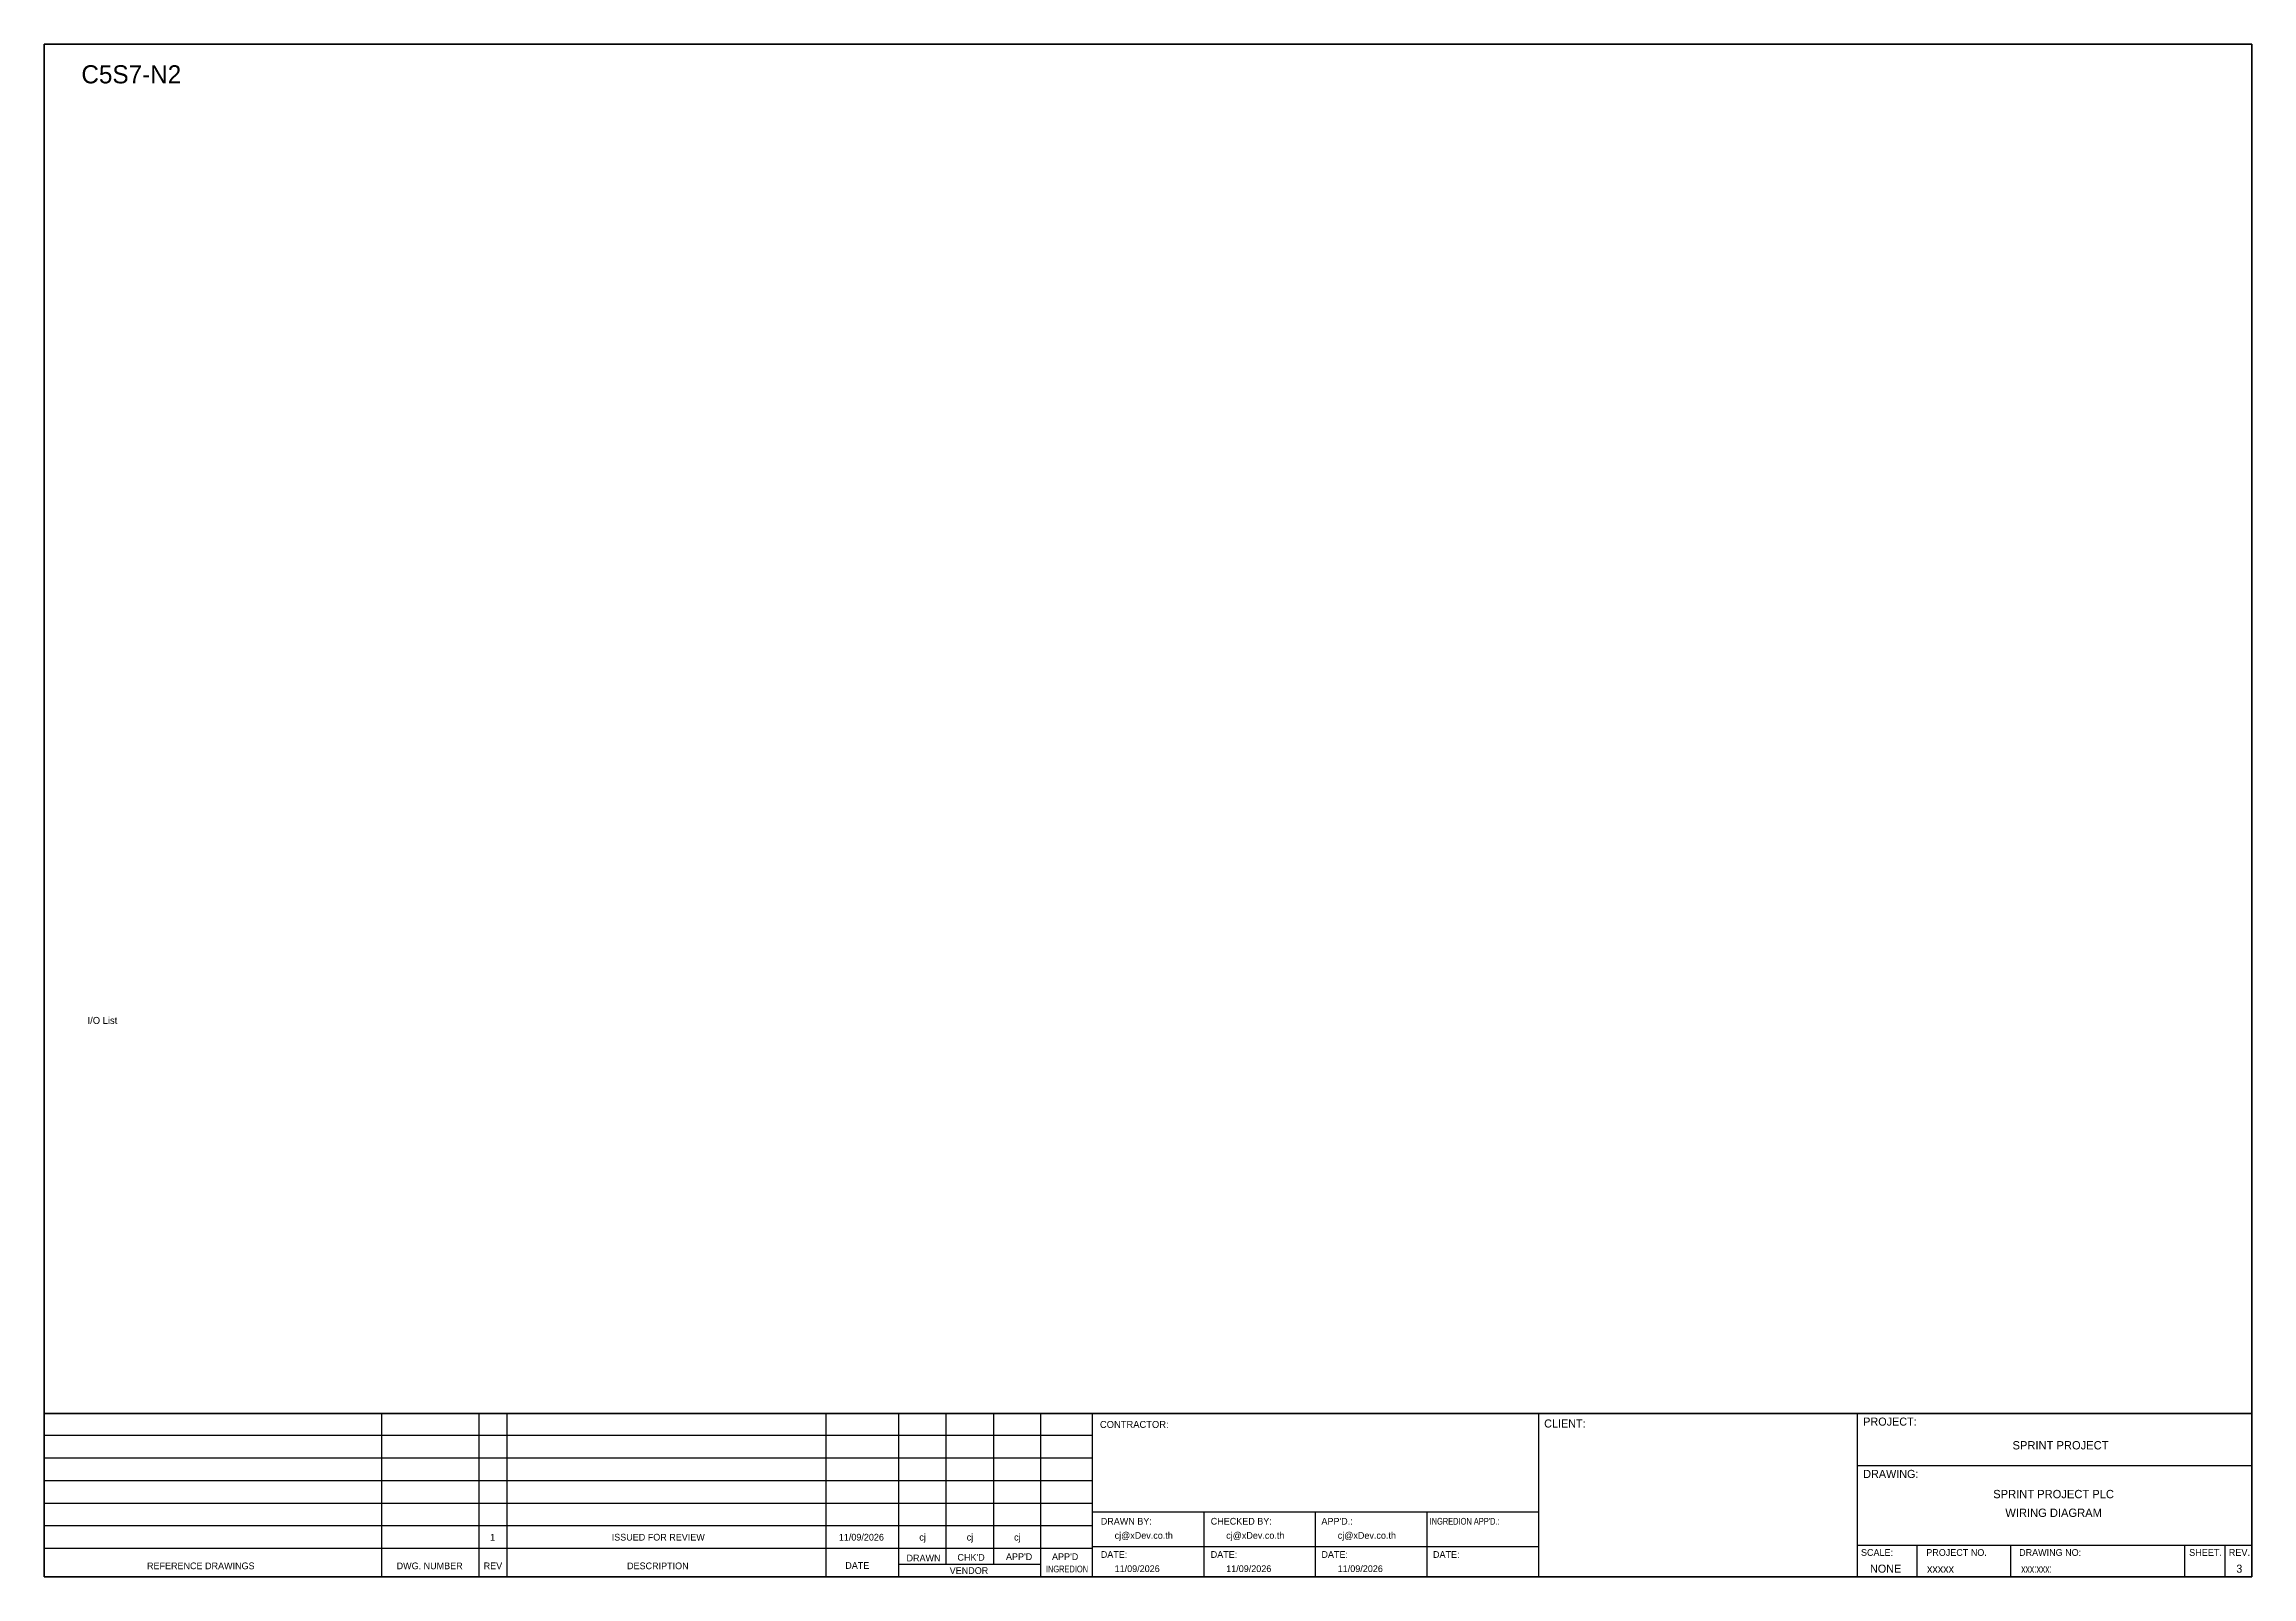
# Model space of a CAD drawing. Header units: metres. Extents: x 0 to 20667, y -39055 to 2704.
# Drawn here: x 16773 to 20667, y -36051 to -33346 of the extents above; entities that cross this region are included whole.
import ezdxf
from ezdxf.enums import TextEntityAlignment as Align

# ---------------------------------------------------------------- set-up
doc = ezdxf.new("R2010")
doc.units = ezdxf.units.M

msp = doc.modelspace()

# ---------------------------------------------------------------- linework, layer by layer
at = {"color": 4}
for p, q in [((20075.5, -35994.5), (20075.5, -36050.6)), ((20240.8, -35994.5), (20240.8, -36050.6))]:
    msp.add_line(p, q, dxfattribs=at)
at = {"color": 4, "ltscale": 0.5}
for p, q in [((20547.9, -35994.5), (20547.9, -36050.6)), ((20547.9, -35994.5), (20547.9, -36050.6)), ((20619.1, -35994.5), (20619.1, -36050.6)), ((20619.1, -35994.5), (20619.1, -36050.6))]:
    msp.add_line(p, q, dxfattribs=at)
at = {"layer": 'GT_1', "color": 4}
for p, q in [((17368.6, -36050.6), (17368.6, -35762.4)), ((17540.5, -36050.6), (17540.5, -35762.4)), ((17589.6, -36050.6), (17589.6, -35762.4)), ((18152.3, -36050.6), (18152.3, -35762.4)), ((18280.6, -36050.6), (18280.6, -35762.4)), ((18364.2, -36028.8), (18364.2, -35762.4)), ((18447.7, -36028.7), (18447.7, -35762.4)), ((18531, -36050.6), (18531, -35762.4)), ((18622, -36050.6), (18622, -35762.4)), ((19409, -36050.6), (19409, -35762.4)), ((19971.3, -36050.6), (19971.3, -35762.4)), ((19971.3, -36050.6), (19971.3, -35762.4)), ((19971.3, -36050.6), (19971.3, -35762.4)), ((18622, -35801.3), (16773.2, -35801.3)), ((18622, -35841.1), (16773.2, -35841.1)), ((18622, -35881), (16773.2, -35881)), ((18622, -35920.9), (16773.2, -35920.9)), ((18622, -35960.8), (16773.2, -35960.8)), ((19409, -35936.2), (18622, -35936.2)), ((18818.8, -36050.6), (18818.8, -35936.2)), ((19015.5, -36050.6), (19015.5, -35936.2)), ((19212.3, -36050.6), (19212.3, -35936.2)), ((18621.9, -36000.8), (16773.2, -36000.8)), ((19409, -35997.7), (18622, -35997.7)), ((19971.3, -35994.5), (20666.5, -35994.5)), ((18531, -36028.8), (18280.6, -36028.8))]:
    msp.add_line(p, q, dxfattribs=at)
at = {"layer": 'HELPPOINT', "color": 4, "lineweight": 35}
for p, q in [((16773.2, -36050.6), (16773.2, -33346.4)), ((16773.2, -33346.4), (20666.5, -33346.4)), ((16773.2, -36050.6), (16773.2, -33346.4)), ((16773.2, -33346.4), (20666.5, -33346.4)), ((20666.5, -33346.4), (20666.5, -36050.6)), ((20666.5, -33346.4), (20666.5, -36050.6)), ((20666.5, -36050.6), (16773.2, -36050.6)), ((20666.5, -36050.6), (16773.2, -36050.6))]:
    msp.add_line(p, q, dxfattribs=at)
at = {"layer": 'HELPPOINT', "color": 4}
for p, q in [((19971.3, -35854), (20666.5, -35854)), ((19971.3, -35854), (20666.5, -35854)), ((19971.3, -35994.5), (20666.5, -35994.5))]:
    msp.add_line(p, q, dxfattribs=at)
at = {"layer": 'MEMBER', "color": 4, "lineweight": 35}
msp.add_line((16773.2, -35762.4), (20666.5, -35762.4), dxfattribs=at)
msp.add_line((16773.2, -35762.4), (20666.5, -35762.4), dxfattribs=at)
at = {"layer": 'MEMBER', "color": 4}
for p, q in [((19971.3, -35854), (20666.5, -35854)), ((19971.3, -35854), (20666.5, -35854)), ((19971.3, -35994.5), (20666.5, -35994.5)), ((19971.3, -35994.5), (20666.5, -35994.5))]:
    msp.add_line(p, q, dxfattribs=at)

# ---------------------------------------------------------------- texts
at = {"color": 2}
msp.add_text('C5S7-N2', height=32, dxfattribs=at).set_placement((16838.9, -33415.6))
at = {"color": 4, "ltscale": 100}
for s, p in [('SPRINT PROJECT', (20329.1, -35818.4)), ('SPRINT PROJECT PLC', (20316.9, -35904.5)), ('WIRING DIAGRAM', (20316.9, -35937.5))]:
    msp.add_text(s, height=14.693, dxfattribs=at).set_placement(p, align=Align.MIDDLE_CENTER)
at = {"layer": 'GT_1', "color": 4}
for s, p in [('CLIENT:', (19418.5, -35787.1)), ('PROJECT:', (19981.2, -35783.8)), ('DRAWING:', (19981.2, -35876.1))]:
    msp.add_text(s, height=14.25, dxfattribs=at).set_placement(p)
at = {"layer": 'MEMBER', "color": 4, "ltscale": 0.8}
for s, height, p in [('I/O List', 12.35, (16849.8, -35075)), ('CONTRACTOR:', 12.35, (18635.1, -35787.8)), ('DRAWN BY:', 11.88, (18636.6, -35958.4)), ('cj@xDev.co.th', 11.875, (18661, -35983.4)), ('CHECKED BY:', 11.875, (18830.5, -35958.4)), ('cj@xDev.co.th', 11.875, (18857.8, -35983.4)), ("APP'D.:", 11.88, (19025.7, -35958.4)), ('cj@xDev.co.th', 11.875, (19054.5, -35983.4)), ('DRAWN', 11.88, (18294, -36023.3)), ("CHK'D", 11.88, (18383.8, -36022.1)), ("APP'D", 11.88, (18469.4, -36020.9)), ("APP'D", 11.88, (18550.6, -36020.9)), ('DATE:', 11.88, (18636.6, -36017)), ('DATE:', 11.88, (18830.5, -36017)), ('DATE:', 11.88, (19025.7, -36017)), ('DATE:', 11.88, (19222.5, -36017)), ('SCALE:', 11.88, (19977.2, -36013.5)), ('PROJECT NO.', 11.875, (20092.4, -36013.5)), ('DRAWING NO:', 11.875, (20256.1, -36013.5)), ('SHEET.', 12, (20555.9, -36013.5)), ('REV.', 12, (20625.8, -36013.5)), ('REFERENCE DRAWINGS', 11.875, (16954.6, -36037.1)), ('DWG. NUMBER', 11.875, (17394.8, -36037.1)), ('REV', 11.88, (17548.3, -36037.1)), ('DESCRIPTION', 11.875, (17801.2, -36037.1)), ('DATE', 11.88, (18186, -36036.4)), ('VENDOR', 11.88, (18370.1, -36045.4)), ('11/09/2026', 11.88, (18661, -36042.1)), ('11/09/2026', 11.88, (18857.8, -36042.1)), ('11/09/2026', 11.88, (19054.5, -36042.1)), ('NONE', 14.23, (19993.2, -36043.2)), ('xxxxx', 14.23, (20093.6, -36043.2))]:
    msp.add_text(s, height=height, dxfattribs=at).set_placement(p)
for s, height, p in [('11/09/2026', 11.88, (18214.4, -35980.6)), ('cj', 11.88, (18322.3, -35980.6)), ('cj', 11.88, (18405.9, -35980.6)), ('cj', 11.88, (18489.4, -35980.6)), ('1', 11.9, (17564.1, -35980.6)), ('ISSUED FOR REVIEW', 11.875, (17856.2, -35980.6))]:
    msp.add_text(s, height=height, dxfattribs=at).set_placement(p, align=Align.MIDDLE_CENTER)
at = {"layer": 'MEMBER', "color": 4, "ltscale": 0.8, "width": 0.8}
for s, height, p in [("INGREDION APP'D.:", 11.875, (19216.5, -35958.4)), ('INGREDION', 11.88, (18539.8, -36042.6)), ('xxx:xxx:', 14.23, (20259.8, -36043.2))]:
    msp.add_text(s, height=height, dxfattribs=at).set_placement(p)
at = {"layer": 'MEMBER', "color": 4, "ltscale": 0.8}
msp.add_text('3', height=14.2, dxfattribs=at).set_placement((20644.4, -36043.2), align=Align.CENTER)

doc.saveas('drawing.dxf')
